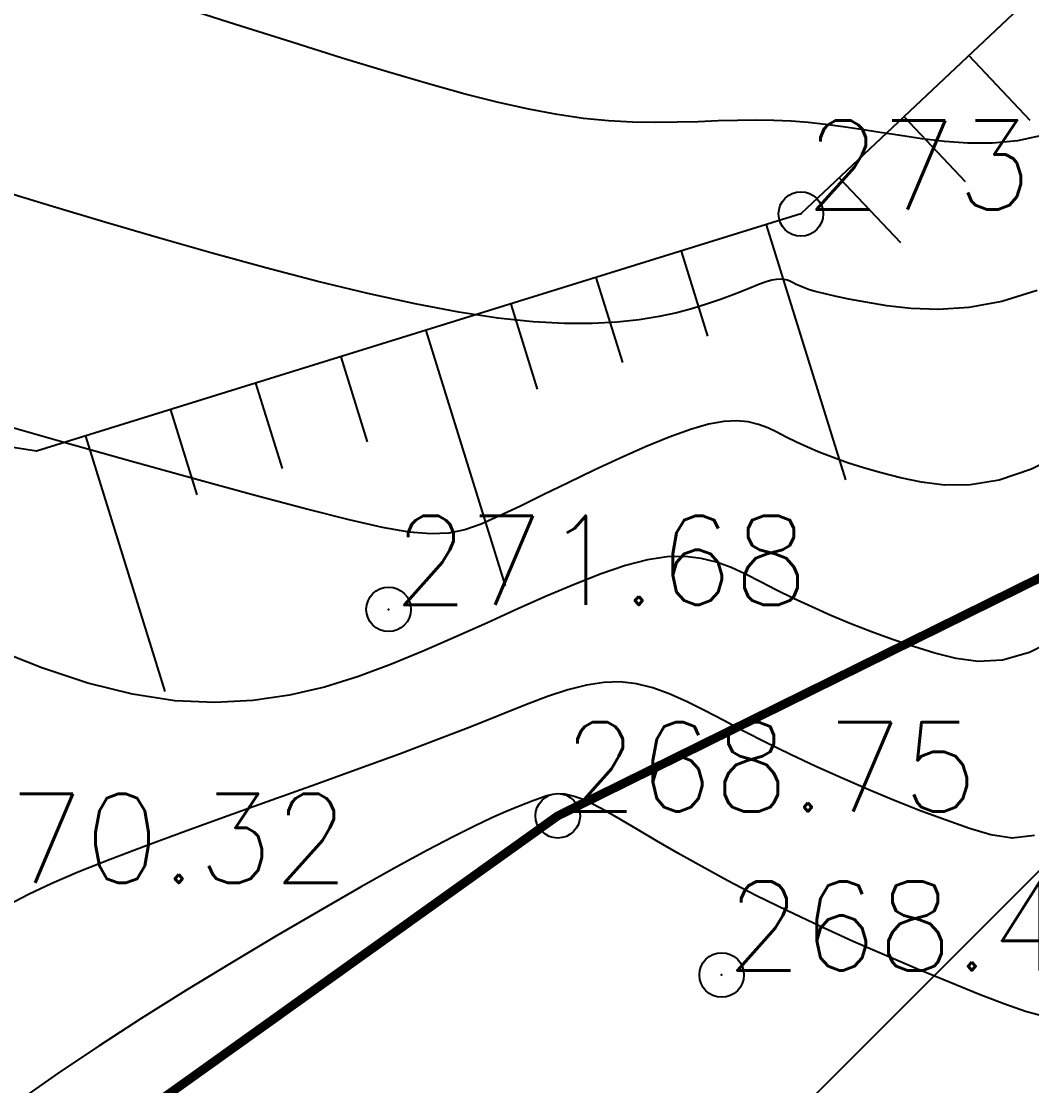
# Model space of a CAD drawing. Header units: millimetres. Extents: x 524954 to 526204, y 9523489 to 9524010.
# Drawn here: x 525265.37 to 525276.72, y 9523706.55 to 9523718.49 of the extents above; entities that cross this region are included whole.
import ezdxf

# ---------------------------------------------------------------- set-up
doc = ezdxf.new("R2010")
doc.units = ezdxf.units.MM
doc.header["$PDMODE"] = 32
doc.header["$PDSIZE"] = 0.5
doc.linetypes.add('ACAD_ISO12W100', pattern=[21, 12, -3, 0, -3, 0, -3])
for name, color, linetype in [('Bord Fleuve', 4, 'ACAD_ISO12W100'), ('CN_01_00', 3, 'Continuous'), ('CN_02_00', 4, 'Continuous'), ('CN_10_00', 1, 'Continuous'), ('Haut_Talus', 30, 'Continuous'), ('Talus', 2, 'Continuous'), ('TopoAlt', 3, 'Continuous'), ('TOPOJIS', 7, 'Continuous')]:
    doc.layers.add(name, color=color, linetype=linetype)
doc.styles.add('Simplex 1.0', font='Simplex.shx', dxfattribs={"width": 0.99, "height": 1})

# ---------------------------------------------------------------- blocks, each defined once
blk = doc.blocks.new('TCPOINT M')
at = {"color": 0}
blk.add_point((0, 0), dxfattribs=at)
at = {"layer": 'TopoAlt', "style": 'Simplex 1.0', "width": 0.99}
blk.add_attdef('ALT', (0.15, 0.15), '', height=1, dxfattribs=at)

msp = doc.modelspace()

# ---------------------------------------------------------------- hatches: boundary and pattern name
at = {"layer": 'Bord Fleuve', "ltscale": 0.5}
h = msp.add_hatch(dxfattribs=at)
h.set_pattern_fill('ANSI33', color=135, scale=2, style=0)
h.paths.add_polyline_path([(525394.875, 9523547.688), (525386.855, 9523539.684), (525374.857, 9523528.592), (525359.402, 9523533.054), (525302.267, 9523541.753), (525253.226, 9523571.678), (525189.199, 9523592.989), (525146.601, 9523610.427), (525134.908, 9523628.389), (525130.258, 9523644.878), (525129.915, 9523646.053), (525134.923, 9523646.805), (525141.4, 9523651.378), (525145.39, 9523652.194), (525150.779, 9523654.113), (525153.673, 9523654.734), (525157.062, 9523656.215), (525170.428, 9523659.554), (525190.68, 9523663.166), (525195.533, 9523671.037), (525214.046, 9523677.393), (525226.978, 9523684.419), (525241.856, 9523699.409), (525259.549, 9523697.749), (525263.742, 9523702.788), (525265.599, 9523705.429), (525271.397, 9523709.575), (525278.663, 9523713.162), (525282.299, 9523718.359), (525286.813, 9523721.853), (525297.974, 9523715.602), (525305.783, 9523711.053), (525316.348, 9523705.233), (525323.457, 9523701.143), (525333.272, 9523695.625), (525364.282, 9523678.524), (525367.141, 9523669.609), (525369.992, 9523664.673), (525374.256, 9523657.439), (525374.878, 9523649.759), (525376.197, 9523640.514), (525378.821, 9523632.503), (525377.801, 9523621.191), (525377.159, 9523606.875), (525382.451, 9523599.216), (525388.758, 9523585.471), (525391.317, 9523567.355), (525392.74, 9523563.589), (525392.123, 9523555.946)])

# ---------------------------------------------------------------- linework, layer by layer
at = {"layer": 'Bord Fleuve', "ltscale": 0.35, "const_width": 0.1, "flags": 128}
msp.add_lwpolyline([(525129.915, 9523646.053), (525134.923, 9523646.805), (525141.4, 9523651.378), (525145.39, 9523652.194), (525150.779, 9523654.113), (525153.673, 9523654.734), (525157.062, 9523656.215), (525170.428, 9523659.554), (525190.68, 9523663.166), (525195.533, 9523671.037), (525214.046, 9523677.393), (525226.978, 9523684.419), (525241.856, 9523699.409), (525259.549, 9523697.749), (525263.742, 9523702.788), (525265.599, 9523705.429), (525271.397, 9523709.575), (525278.663, 9523713.162), (525282.299, 9523718.359), (525286.804, 9523721.846)], dxfattribs=at)
at = {"layer": 'CN_01_00', "flags": 128}
for points, elevation in [([(525276.779, 9523715.473), (525276.381, 9523715.348), (525276.01, 9523715.28), (525275.669, 9523715.258), (525275.361, 9523715.269), (525275.089, 9523715.301), (525274.855, 9523715.34), (525274.663, 9523715.376), (525274.507, 9523715.409), (525274.383, 9523715.437), (525274.286, 9523715.462), (525274.212, 9523715.485), (525274.155, 9523715.505), (525274.11, 9523715.524), (525274.074, 9523715.541), (525274.04, 9523715.558), (525274.008, 9523715.574), (525273.975, 9523715.587), (525273.939, 9523715.595), (525273.899, 9523715.599), (525273.853, 9523715.597), (525273.798, 9523715.587), (525273.734, 9523715.569), (525273.659, 9523715.542), (525273.571, 9523715.507), (525273.469, 9523715.466), (525273.354, 9523715.42), (525273.223, 9523715.371), (525273.077, 9523715.321), (525272.914, 9523715.271), (525272.733, 9523715.223), (525272.533, 9523715.18), (525272.311, 9523715.143), (525272.063, 9523715.115), (525271.784, 9523715.1), (525271.471, 9523715.101), (525271.12, 9523715.121), (525270.725, 9523715.163), (525270.285, 9523715.229), (525269.796, 9523715.321), (525269.266, 9523715.438), (525268.704, 9523715.574), (525268.118, 9523715.726), (525267.519, 9523715.89), (525266.914, 9523716.062), (525266.314, 9523716.238), (525265.727, 9523716.414), (525265.159, 9523716.587)], 273), ([(525277.045, 9523711.583), (525276.693, 9523711.408), (525276.388, 9523711.323), (525276.117, 9523711.307), (525275.868, 9523711.34), (525275.63, 9523711.402), (525275.391, 9523711.475), (525275.153, 9523711.556), (525274.918, 9523711.642), (525274.687, 9523711.732), (525274.462, 9523711.825), (525274.247, 9523711.921), (525274.042, 9523712.016), (525273.85, 9523712.11), (525273.673, 9523712.201), (525273.505, 9523712.286), (525273.342, 9523712.361), (525273.177, 9523712.422), (525273.007, 9523712.465), (525272.825, 9523712.487), (525272.626, 9523712.483), (525272.404, 9523712.45), (525272.157, 9523712.386), (525271.884, 9523712.293), (525271.59, 9523712.177), (525271.277, 9523712.044), (525270.948, 9523711.897), (525270.606, 9523711.741), (525270.254, 9523711.583), (525269.895, 9523711.426), (525269.531, 9523711.276), (525269.16, 9523711.139), (525268.779, 9523711.021), (525268.385, 9523710.929), (525267.975, 9523710.868), (525267.547, 9523710.846), (525267.097, 9523710.867), (525266.622, 9523710.94), (525266.122, 9523711.066), (525265.605, 9523711.238), (525265.08, 9523711.444)], 271), ([(525276.857, 9523707.323), (525276.646, 9523707.377), (525276.404, 9523707.464), (525276.12, 9523707.574), (525275.8, 9523707.703), (525275.452, 9523707.846), (525275.087, 9523708.002), (525274.713, 9523708.166), (525274.339, 9523708.336), (525273.974, 9523708.508), (525273.627, 9523708.678), (525273.307, 9523708.845), (525273.013, 9523709.005), (525272.746, 9523709.156), (525272.505, 9523709.296), (525272.29, 9523709.423), (525272.099, 9523709.535), (525271.932, 9523709.63), (525271.789, 9523709.706), (525271.669, 9523709.761), (525271.568, 9523709.797), (525271.481, 9523709.817), (525271.406, 9523709.822), (525271.336, 9523709.815), (525271.269, 9523709.798), (525271.201, 9523709.774), (525271.126, 9523709.746), (525271.04, 9523709.713), (525270.938, 9523709.673), (525270.811, 9523709.621), (525270.655, 9523709.551), (525270.461, 9523709.459), (525270.223, 9523709.341), (525269.935, 9523709.19), (525269.59, 9523709.002), (525269.184, 9523708.775), (525268.729, 9523708.514), (525268.24, 9523708.228), (525267.733, 9523707.925), (525267.221, 9523707.613), (525266.722, 9523707.3), (525266.248, 9523706.995), (525265.816, 9523706.705), (525265.437, 9523706.438)], 269)]:
    msp.add_lwpolyline(points, dxfattribs=dict(at, elevation=elevation))
at = {"layer": 'CN_02_00', "flags": 128}
for points, elevation in [([(525276.847, 9523717.215), (525276.558, 9523717.153), (525276.276, 9523717.125), (525276.001, 9523717.124), (525275.736, 9523717.143), (525275.483, 9523717.175), (525275.243, 9523717.211), (525275.017, 9523717.247), (525274.803, 9523717.28), (525274.599, 9523717.309), (525274.402, 9523717.335), (525274.208, 9523717.356), (525274.015, 9523717.371), (525273.82, 9523717.381), (525273.62, 9523717.385), (525273.413, 9523717.382), (525273.197, 9523717.375), (525272.972, 9523717.367), (525272.737, 9523717.36), (525272.491, 9523717.357), (525272.235, 9523717.362), (525271.966, 9523717.376), (525271.685, 9523717.404), (525271.389, 9523717.446), (525271.073, 9523717.506), (525270.732, 9523717.582), (525270.358, 9523717.677), (525269.945, 9523717.792), (525269.487, 9523717.926), (525268.977, 9523718.081), (525268.41, 9523718.258), (525267.781, 9523718.457), (525267.097, 9523718.676)], 274), ([(525277.116, 9523713.67), (525276.713, 9523713.465), (525276.352, 9523713.344), (525276.029, 9523713.291), (525275.739, 9523713.288), (525275.479, 9523713.321), (525275.242, 9523713.371), (525275.027, 9523713.426), (525274.83, 9523713.482), (525274.65, 9523713.539), (525274.486, 9523713.597), (525274.337, 9523713.655), (525274.201, 9523713.713), (525274.076, 9523713.77), (525273.962, 9523713.826), (525273.856, 9523713.88), (525273.754, 9523713.929), (525273.649, 9523713.969), (525273.535, 9523713.997), (525273.408, 9523714.009), (525273.261, 9523714.001), (525273.089, 9523713.971), (525272.885, 9523713.913), (525272.647, 9523713.827), (525272.382, 9523713.718), (525272.098, 9523713.591), (525271.806, 9523713.454), (525271.514, 9523713.314), (525271.232, 9523713.177), (525270.97, 9523713.049), (525270.736, 9523712.938), (525270.535, 9523712.85), (525270.354, 9523712.786), (525270.172, 9523712.749), (525269.97, 9523712.74), (525269.729, 9523712.76), (525269.431, 9523712.813), (525269.054, 9523712.898), (525268.581, 9523713.018), (525268, 9523713.172), (525267.331, 9523713.354), (525266.602, 9523713.557), (525265.841, 9523713.77), (525265.077, 9523713.986)], 272)]:
    msp.add_lwpolyline(points, dxfattribs=dict(at, elevation=elevation))
at = {"layer": 'CN_10_00', "elevation": 270, "flags": 128}
msp.add_lwpolyline([(525276.748, 9523709.356), (525276.496, 9523709.326), (525276.258, 9523709.36), (525276.017, 9523709.433), (525275.756, 9523709.525), (525275.477, 9523709.629), (525275.185, 9523709.744), (525274.887, 9523709.867), (525274.587, 9523709.996), (525274.293, 9523710.128), (525274.008, 9523710.262), (525273.739, 9523710.394), (525273.49, 9523710.523), (525273.259, 9523710.645), (525273.044, 9523710.758), (525272.841, 9523710.859), (525272.648, 9523710.944), (525272.462, 9523711.011), (525272.279, 9523711.057), (525272.097, 9523711.078), (525271.912, 9523711.073), (525271.719, 9523711.043), (525271.511, 9523710.989), (525271.282, 9523710.913), (525271.027, 9523710.817), (525270.739, 9523710.703), (525270.412, 9523710.572), (525270.04, 9523710.427), (525269.62, 9523710.269), (525269.162, 9523710.102), (525268.68, 9523709.928), (525268.187, 9523709.752), (525267.696, 9523709.576), (525267.221, 9523709.404), (525266.775, 9523709.24), (525266.372, 9523709.086), (525266.021, 9523708.946), (525265.718, 9523708.815), (525265.456, 9523708.692), (525265.227, 9523708.572)], dxfattribs=at)
at = {"layer": 'Haut_Talus', "flags": 128}
msp.add_lwpolyline([(525282.591, 9523723.861), (525278.189, 9523721.2), (525277.401, 9523719.424), (525274.125, 9523716.331), (525265.547, 9523713.667), (525254.131, 9523715.455), (525250.861, 9523718.955), (525243.335, 9523722.062), (525238.433, 9523729.449)], dxfattribs=at)
at = {"layer": 'Talus'}
for p, q in [((525276.009, 9523718.11), (525276.696, 9523717.383)), ((525275.282, 9523717.424), (525275.969, 9523716.697)), ((525274.555, 9523716.737), (525275.242, 9523716.01)), ((525273.735, 9523716.21), (525274.625, 9523713.345)), ((525272.78, 9523715.913), (525273.077, 9523714.958)), ((525271.825, 9523715.617), (525272.122, 9523714.662)), ((525270.87, 9523715.32), (525271.167, 9523714.365)), ((525269.915, 9523715.023), (525270.805, 9523712.158)), ((525268.96, 9523714.727), (525269.257, 9523713.772)), ((525268.005, 9523714.43), (525268.302, 9523713.475)), ((525267.05, 9523714.134), (525267.347, 9523713.179)), ((525266.095, 9523713.837), (525266.985, 9523710.972))]:
    msp.add_line(p, q, dxfattribs=at)

# ---------------------------------------------------------------- block references
at = {"layer": 'TOPOJIS'}
ref = msp.add_blockref('TCPOINT M', (525274.125, 9523716.331, 273.46), dxfattribs=at)
ref.add_attrib('ALT', '273.46', (525274.175, 9523716.381, 273.46), dxfattribs={"layer": 'TopoAlt', "height": 1, "style": 'Simplex 1.0', "width": 0.99})
ref = msp.add_blockref('TCPOINT M', (525269.497, 9523711.893, 271.68), dxfattribs=at)
ref.add_attrib('ALT', '271.68', (525269.547, 9523711.943, 271.68), dxfattribs={"layer": 'TopoAlt', "height": 1, "style": 'Simplex 1.0', "width": 0.99})
ref = msp.add_blockref('TCPOINT M', (525271.397, 9523709.575, 268.75), dxfattribs=at)
ref.add_attrib('ALT', '268.75', (525271.447, 9523709.625, 268.75), dxfattribs={"layer": 'TopoAlt', "height": 1, "style": 'Simplex 1.0', "width": 0.99})
ref = msp.add_blockref('TCPOINT M', (525264.334, 9523708.772, 270.32), dxfattribs=at)
ref.add_attrib('ALT', '270.32', (525264.384, 9523708.822, 270.32), dxfattribs={"layer": 'TopoAlt', "height": 1, "style": 'Simplex 1.0', "width": 0.99})
ref = msp.add_blockref('TCPOINT M', (525273.236, 9523707.789, 268.45), dxfattribs=at)
ref.add_attrib('ALT', '268.45', (525273.286, 9523707.839, 268.45), dxfattribs={"layer": 'TopoAlt', "height": 1, "style": 'Simplex 1.0', "width": 0.99})

doc.saveas('drawing.dxf')
